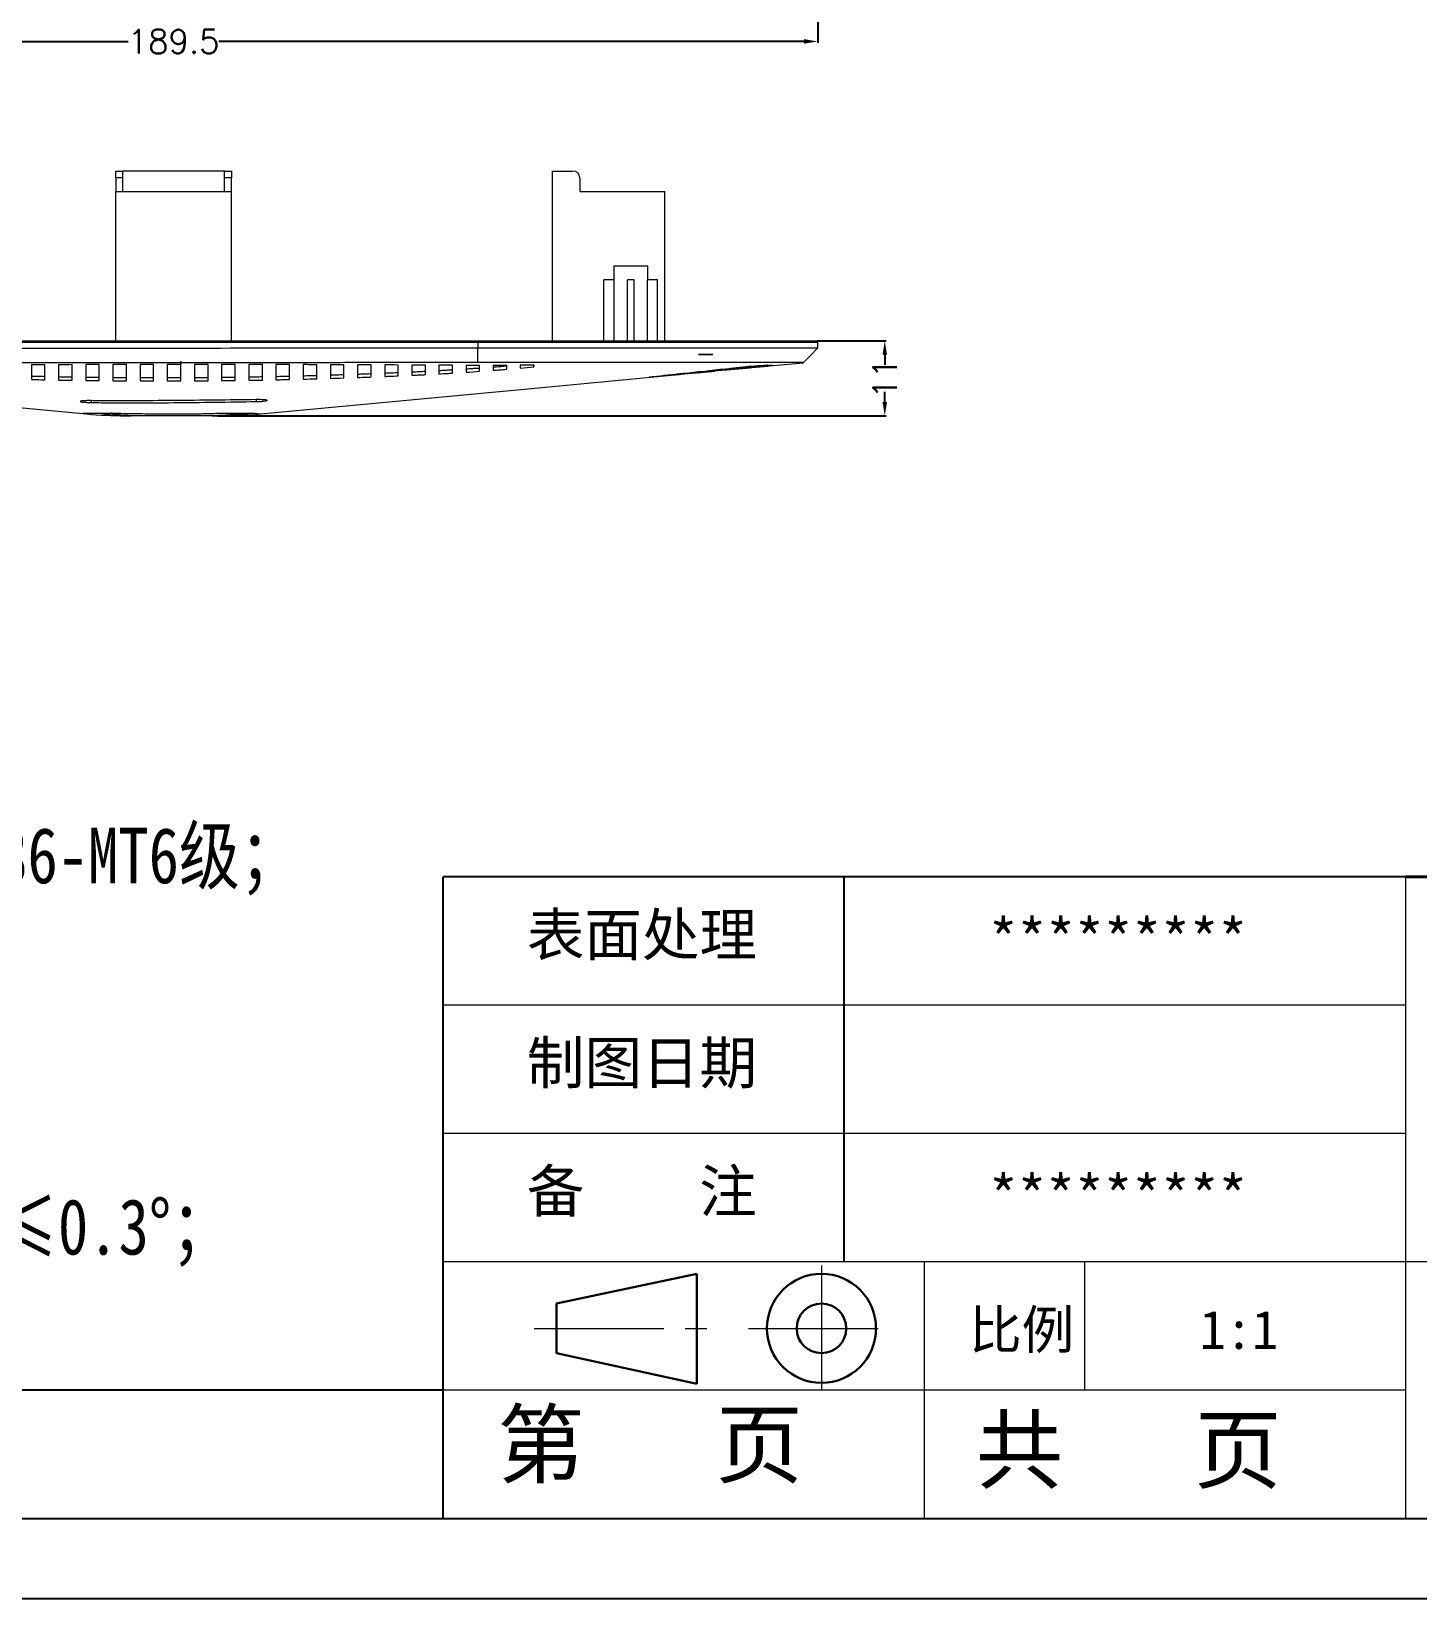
# Model space of a CAD drawing. Header units: inches. Extents: x 1848 to 4019, y 409 to 905.
# Drawn here: x 2051.7 to 2255.7, y 409.8 to 640.4 of the extents above; entities that cross this region are included whole.
import ezdxf

# ---------------------------------------------------------------- set-up
doc = ezdxf.new("R2010")
doc.units = ezdxf.units.IN
doc.linetypes.add('CENTER2', pattern=[28.575, 19.05, -3.175, 3.175, -3.175])
doc.layers.add('文字', color=81, linetype='Continuous')
for name, color, linetype, lineweight in [('粗实线', 7, 'Continuous', 30), ('细实线', 3, 'Continuous', 9), ('细点划线', 2, 'CENTER2', 9)]:
    doc.layers.add(name, color=color, linetype=linetype, lineweight=lineweight)
doc.styles.get("Standard").update_dxf_attribs({"font": 'txt', "bigfont": 'gbcbig.shx'})
doc.styles.add('宋体', font='', dxfattribs={"width": 0.8, "height": 3.5})
doc.styles.get('宋体').set_extended_font_data('SimSun')
doc.dimstyles.new('3.5', dxfattribs={"dimtxt": 3.5, "dimasz": 2, "dimexe": 0.18, "dimexo": 0.0625, "dimgap": 0.25, "dimtad": 0, "dimzin": 12, "dimdsep": 46, "dimtxsty": 'Standard', "dimcen": 1, "dimclrd": 3, "dimclre": 3, "dimadec": 0, "dimazin": 0, "dimtfac": 1, "dimtofl": 0, "dimtmove": 0, "dimatfit": 3, "dimfxl": 0, "dimtolj": 1, "dimtzin": 0, "dimarcsym": 0})

# ---------------------------------------------------------------- blocks, each defined once
blk = doc.blocks.new('*D113')
at = {"color": 3, "lineweight": -2, "transparency": 16777216}
for p, q in [((1977.93, 708.42), (1977.93, 638.69)), ((2167.43, 708.42), (2167.43, 638.69)), ((1979.93, 638.87), (2066.01, 638.87)), ((2165.43, 638.87), (2079.34, 638.87))]:
    blk.add_line(p, q, dxfattribs=at)
at = {"color": 3, "transparency": 16777216}
for points in [[(1979.93, 639.21), (1979.93, 638.54), (1977.93, 638.87)], [(2165.43, 639.21), (2165.43, 638.54), (2167.43, 638.87)]]:
    blk.add_solid(points, dxfattribs=at)
at = {"layer": 'Defpoints', "color": 0, "transparency": 16777216}
for p in [(1977.93, 708.48), (2167.43, 708.48), (2167.43, 638.87)]:
    blk.add_point(p, dxfattribs=at)
at = {"color": 0, "transparency": 16777216, "insert": (2072.68, 638.87), "char_height": 3.5, "attachment_point": 5}
blk.add_mtext('\\A1;189.5', dxfattribs=at)
blk = doc.blocks.new('*D131')
at = {"color": 3, "lineweight": -2, "transparency": 16777216}
for p, q in [((2167.29, 594.81), (2177.48, 594.81)), ((2177.3, 592.81), (2177.3, 591.31)), ((2177.3, 585.81), (2177.3, 587.31)), ((2079.13, 583.81), (2177.48, 583.81))]:
    blk.add_line(p, q, dxfattribs=at)
at = {"color": 3, "transparency": 16777216}
for points in [[(2176.97, 592.81), (2177.63, 592.81), (2177.3, 594.81)], [(2176.97, 585.81), (2177.63, 585.81), (2177.3, 583.81)]]:
    blk.add_solid(points, dxfattribs=at)
at = {"layer": 'Defpoints', "color": 0, "transparency": 16777216}
for p in [(2167.23, 594.81), (2177.3, 594.81), (2079.07, 583.81)]:
    blk.add_point(p, dxfattribs=at)
at = {"color": 0, "transparency": 16777216, "insert": (2177.3, 589.31), "char_height": 3.5, "attachment_point": 5, "rotation": 90}
blk.add_mtext('\\A1;11', dxfattribs=at)

msp = doc.modelspace()

# ---------------------------------------------------------------- linework, layer by layer
at = {"color": 7, "linetype": 'Continuous', "lineweight": 15}
for p, q in [((2064.175, 619.812), (2065.175, 619.812)), ((2064.175, 618.812), (2064.175, 619.812)), ((2065.175, 618.812), (2064.175, 618.812)), ((2064.175, 618.812), (2064.175, 616.812)), ((2065.175, 619.812), (2065.175, 618.812)), ((2080.175, 619.812), (2065.175, 619.812)), ((2065.175, 618.812), (2065.175, 616.812)), ((2080.175, 619.812), (2081.175, 619.812)), ((2080.175, 618.812), (2080.175, 619.812)), ((2081.175, 618.812), (2080.175, 618.812)), ((2080.175, 616.812), (2080.175, 618.812)), ((2081.175, 619.812), (2081.175, 618.812)), ((2081.175, 616.812), (2081.175, 618.812)), ((2128.425, 594.812), (2128.425, 619.812)), ((2128.425, 619.812), (2131.425, 619.812)), ((2132.425, 618.812), (2132.425, 616.812)), ((2064.175, 616.812), (2081.175, 616.812)), ((2064.175, 594.812), (2064.175, 616.812)), ((2081.175, 594.812), (2081.175, 616.812)), ((2132.425, 616.812), (2144.925, 616.812)), ((2144.925, 594.812), (2144.925, 616.812)), ((2137.425, 605.812), (2137.425, 603.812)), ((2142.425, 605.812), (2137.425, 605.812)), ((2142.425, 603.812), (2142.425, 605.812)), ((2135.976, 594.812), (2135.976, 603.812)), ((2137.476, 603.812), (2135.976, 603.812)), ((2137.476, 594.812), (2137.476, 603.812)), ((2140.425, 603.812), (2139.425, 603.812)), ((2139.425, 594.812), (2139.425, 603.812)), ((2140.425, 594.812), (2140.425, 603.812)), ((2142.375, 594.812), (2142.375, 603.812)), ((2143.875, 603.812), (2142.375, 603.812)), ((2143.875, 594.812), (2143.875, 603.812)), ((2027.925, 594.812), (2117.425, 594.812)), ((2027.925, 594.612), (2117.425, 594.612)), ((2117.425, 594.612), (2117.425, 594.812)), ((2117.425, 594.812), (2167.225, 594.812)), ((2117.425, 594.612), (2117.425, 593.783)), ((2117.425, 594.612), (2167.425, 594.612)), ((2117.429, 591.623), (2117.425, 593.783)), ((2167.225, 594.612), (2167.225, 594.812)), ((2167.425, 594.612), (2167.425, 593.773)), ((2073.737, 591.846), (2073.737, 591.378)), ((2079.737, 591.346), (2079.737, 588.976)), ((2081.737, 589.001), (2081.737, 591.344)), ((2083.737, 591.342), (2083.737, 589.031)), ((2125.669, 591.261), (2125.675, 590.987)), ((2144.421, 589.656), (2152.301, 590.393)), ((2155.536, 590.7), (2145.418, 589.763)), ((2146.491, 589.88), (2157.47, 590.883)), ((2154.826, 590.624), (2148.968, 590.07)), ((2152.302, 590.388), (2149.515, 590.125)), ((2149.742, 590.144), (2152.302, 590.385)), ((2154.064, 590.551), (2157.471, 590.872)), ((2156.017, 590.736), (2160.695, 591.178)), ((2156.672, 590.802), (2160.107, 591.123)), ((2160.107, 591.122), (2156.673, 590.799)), ((2160.106, 591.123), (2158.189, 590.946)), ((2160.935, 591.199), (2165.3, 591.612)), ((2142.624, 589.472), (2147.066, 589.891)), ((2143.056, 589.512), (2145.377, 589.731)), ((2147.067, 589.891), (2143.247, 589.53)), ((2147.264, 589.914), (2143.488, 589.558)), ((2147.265, 589.909), (2150.672, 590.231))]:
    msp.add_line(p, q, dxfattribs=at)
at = {"color": 8, "linetype": 'Continuous', "lineweight": 15}
for p, q in [((2060.525, 586.03), (2060.525, 585.759)), ((2084.825, 586.184), (2084.825, 585.897))]:
    msp.add_line(p, q, dxfattribs=at)
for p, q in [((2253.885, 515.961), (2112.333, 515.961)), ((2112.333, 421.593), (2112.333, 515.961)), ((2171.313, 459.341), (2171.313, 515.961)), ((2112.333, 440.467), (1866.233, 440.467)), ((1866.233, 421.593), (2536.989, 421.593)), ((1848.102, 409.797), (2548.785, 409.797)), ((1848.102, 409.797), (2172.492, 409.797))]:
    msp.add_line(p, q)
at = {"color": 7, "linetype": 'Continuous', "lineweight": 15, "flags": 128}
for points in [[(2167.425, 593.773), (2166.363, 592.693), (2165.3, 591.613)], [(2165.303, 591.612), (2166.364, 592.692), (2167.425, 593.771)], [(2001.481, 589.589), (2020.021, 587.838), (2059.862, 584.078)], [(2085.488, 584.078), (2125.33, 587.838), (2143.869, 589.589)], [(2059.907, 584.076), (2059.862, 584.078), (2059.862, 584.078), (2059.862, 584.078)], [(2085.416, 584.075), (2085.488, 584.078), (2085.488, 584.078), (2085.488, 584.078)]]:
    msp.add_lwpolyline(points, dxfattribs=at)
at = {"color": 7, "linetype": 'Continuous', "lineweight": 15}
for centre, radius, start, end in [((2131.425, 618.812), 1, 0, 90), ((2065.506, 643.783), 59.971, 264.64139, 269.98536), ((2079.835, 643.744), 59.931, 270.07831, 275.34389)]:
    msp.add_arc(centre, radius, start, end, dxfattribs=at)
for points, knots in [([(2027.925, 593.773), (2028.192, 593.772), (2028.724, 593.771), (2029.79, 593.771), (2031.654, 593.771), (2035.384, 593.771), (2041.776, 593.772), (2054.562, 593.772), (2072.675, 593.774), (2095.05, 593.778), (2109.967, 593.781), (2117.425, 593.783)], [0, 0, 0, 0, 0.0089286, 0.0178572, 0.0357143, 0.0714286, 0.1428572, 0.25, 0.5, 0.75, 1, 1, 1, 1]), ([(2117.425, 593.783), (2117.666, 593.784), (2118.149, 593.784), (2118.874, 593.786), (2119.601, 593.787), (2120.33, 593.788), (2121.062, 593.789), (2121.795, 593.79), (2122.53, 593.791), (2123.266, 593.792), (2124.004, 593.793), (2124.743, 593.794), (2125.482, 593.795), (2126.223, 593.796), (2126.964, 593.797), (2127.706, 593.797), (2128.447, 593.798), (2129.189, 593.799), (2129.93, 593.8), (2130.672, 593.801), (2131.412, 593.801), (2132.152, 593.802), (2132.89, 593.803), (2133.628, 593.803), (2134.364, 593.804), (2135.098, 593.805), (2135.83, 593.805), (2137.821, 593.807), (2141.006, 593.809), (2145.21, 593.811), (2149.166, 593.812), (2152.857, 593.812), (2156.204, 593.811), (2159.148, 593.81), (2161.63, 593.807), (2163.228, 593.804), (2164.208, 593.801), (2164.751, 593.8), (2165.241, 593.798), (2165.677, 593.796), (2166.061, 593.794), (2166.395, 593.791), (2166.679, 593.789), (2166.915, 593.787), (2167.105, 593.784), (2167.251, 593.782), (2167.352, 593.779), (2167.414, 593.776), (2167.421, 593.774), (2167.425, 593.773)], [0, 0, 0, 0, 0.0092012, 0.0184356, 0.0277033, 0.0370043, 0.0463386, 0.0557062, 0.0651071, 0.0745412, 0.0840087, 0.0935094, 0.1030434, 0.1126106, 0.1222112, 0.131845, 0.1415122, 0.1512126, 0.1609463, 0.1707133, 0.1805135, 0.1903471, 0.2002139, 0.210114, 0.2200474, 0.2300141, 0.240014, 0.2500473, 0.3120637, 0.3743573, 0.4369281, 0.499776, 0.5642295, 0.6273167, 0.6890378, 0.7493924, 0.770111, 0.7905895, 0.8108277, 0.8308258, 0.8505837, 0.8701014, 0.8893789, 0.9084162, 0.9272133, 0.9457703, 0.964087, 0.9821636, 1, 1, 1, 1]), ([(2117.429, 591.623), (2117.195, 591.622), (2116.728, 591.622), (2115.794, 591.622), (2114.163, 591.621), (2110.9, 591.621), (2104.374, 591.619), (2091.321, 591.617), (2072.675, 591.615), (2053.497, 591.613), (2040.178, 591.612), (2033.519, 591.612), (2030.722, 591.612), (2029.294, 591.612), (2028.493, 591.612), (2028.092, 591.613), (2027.92, 591.613)], [0, 0, 0, 0, 0.0078421, 0.0156594, 0.031283, 0.0625301, 0.1250243, 0.2500127, 0.4999892, 0.7499659, 0.8928101, 0.9463767, 0.9731601, 0.9865546, 0.9942373, 1, 1, 1, 1]), ([(2053.741, 591.313), (2053.435, 591.312), (2053.129, 591.311), (2052.463, 591.309), (2052.103, 591.307), (2051.744, 591.306)], [0.678844474, 0.678844474, 0.678844474, 0.678844474, 0.6875, 0.6875, 0.697633681, 0.697633681, 0.697633681, 0.697633681]), ([(2061.738, 591.335), (2061.512, 591.334), (2061.286, 591.334), (2060.783, 591.333), (2060.507, 591.332), (2060.093, 591.331), (2059.955, 591.331), (2059.791, 591.33), (2059.765, 591.33), (2059.739, 591.33)], [0.60298969, 0.60298969, 0.60298969, 0.60298969, 0.609375, 0.609375, 0.6171875, 0.6171875, 0.62109375, 0.62109375, 0.621827027, 0.621827027, 0.621827027, 0.621827027]), ([(2073.737, 591.348), (2073.657, 591.348), (2073.576, 591.348), (2073.358, 591.348), (2073.222, 591.348), (2072.948, 591.348), (2072.812, 591.348), (2072.362, 591.348), (2072.05, 591.348), (2071.737, 591.348)], [0.489888737, 0.489888737, 0.489888737, 0.489888737, 0.4921875, 0.4921875, 0.49609375, 0.49609375, 0.5, 0.5, 0.508862235, 0.508862235, 0.508862235, 0.508862235]), ([(2077.737, 591.348), (2077.146, 591.348), (2076.557, 591.348), (2075.891, 591.348), (2075.814, 591.348), (2075.737, 591.348)], [0.452049096, 0.452049096, 0.452049096, 0.452049096, 0.46875, 0.46875, 0.470929186, 0.470929186, 0.470929186, 0.470929186]), ([(2089.735, 591.33), (2089.557, 591.331), (2089.38, 591.331), (2088.712, 591.333), (2088.223, 591.334), (2087.736, 591.335)], [0.338692042, 0.338692042, 0.338692042, 0.338692042, 0.34375, 0.34375, 0.357768207, 0.357768207, 0.357768207, 0.357768207]), ([(2093.732, 591.32), (2093.323, 591.321), (2092.914, 591.322), (2092.248, 591.324), (2091.991, 591.325), (2091.735, 591.325)], [0.300977328, 0.300977328, 0.300977328, 0.300977328, 0.3125, 0.3125, 0.319758893, 0.319758893, 0.319758893, 0.319758893]), ([(2101.724, 591.292), (2101.412, 591.293), (2101.1, 591.294), (2100.524, 591.296), (2100.258, 591.297), (2099.906, 591.299), (2099.817, 591.299), (2099.729, 591.299)], [0.225271527, 0.225271527, 0.225271527, 0.225271527, 0.234375, 0.234375, 0.2421875, 0.2421875, 0.244804515, 0.244804515, 0.244804515, 0.244804515]), ([(2105.718, 591.274), (2105.705, 591.274), (2105.692, 591.274), (2105.023, 591.277), (2104.371, 591.28), (2103.724, 591.283)], [0.187135653, 0.187135653, 0.187135653, 0.187135653, 0.1875, 0.1875, 0.206028932, 0.206028932, 0.206028932, 0.206028932]), ([(2107.718, 590.263), (2107.986, 590.275), (2108.489, 590.298), (2109.152, 590.33), (2109.547, 590.35), (2109.71, 590.358)], [0, 0, 0, 0, 0.4007592, 0.7525448, 1, 1, 1, 1]), ([(2109.71, 589.859), (2109.71, 590.088), (2109.71, 590.321), (2109.71, 590.786), (2109.71, 591.02), (2109.71, 591.254)], [0, 0, 0, 0, 0.5, 0.5, 1, 1, 1, 1]), ([(2113.701, 591.232), (2113.621, 591.233), (2113.535, 591.233), (2113.305, 591.234), (2113.153, 591.235), (2112.905, 591.237), (2112.818, 591.237), (2112.683, 591.238), (2112.637, 591.238), (2112.567, 591.239), (2112.543, 591.239), (2112.507, 591.239), (2112.496, 591.239), (2112.477, 591.239), (2112.471, 591.239), (2112.462, 591.239), (2112.459, 591.239), (2112.453, 591.239), (2112.449, 591.239), (2112.201, 591.241), (2111.956, 591.242), (2111.71, 591.243)], [0.11456993, 0.11456993, 0.11456993, 0.11456993, 0.1171875, 0.1171875, 0.12109375, 0.12109375, 0.123046875, 0.123046875, 0.124023438, 0.124023438, 0.124511719, 0.124511719, 0.124755859, 0.124755859, 0.12487793, 0.12487793, 0.124938965, 0.124938965, 0.125, 0.125, 0.131707875, 0.131707875, 0.131707875, 0.131707875]), ([(2111.71, 590.464), (2111.931, 590.476), (2112.375, 590.501), (2113.039, 590.54), (2113.479, 590.566), (2113.701, 590.58)], [0, 0, 0, 0, 0.3310206, 0.6642992, 1, 1, 1, 1]), ([(2117.689, 591.216), (2117.592, 591.216), (2117.495, 591.216), (2117.123, 591.216), (2116.848, 591.217), (2116.437, 591.218), (2116.301, 591.219), (2116.096, 591.219), (2116.028, 591.22), (2115.892, 591.22), (2115.825, 591.22), (2115.737, 591.221), (2115.719, 591.221), (2115.701, 591.221)], [0.075381209, 0.075381209, 0.075381209, 0.075381209, 0.078125, 0.078125, 0.0859375, 0.0859375, 0.08984375, 0.08984375, 0.091796875, 0.091796875, 0.09375, 0.09375, 0.094266213, 0.094266213, 0.094266213, 0.094266213]), ([(2115.701, 590.707), (2115.922, 590.721), (2116.366, 590.751), (2117.029, 590.796), (2117.468, 590.827), (2117.689, 590.843)], [0, 0, 0, 0, 0.3311133, 0.6644043, 1, 1, 1, 1]), ([(2165.3, 591.613), (2165.299, 591.613), (2165.296, 591.614), (2165.281, 591.616), (2165.257, 591.617), (2165.223, 591.618), (2165.179, 591.62), (2165.124, 591.621), (2165.007, 591.623), (2164.781, 591.626), (2164.375, 591.63), (2163.856, 591.633), (2163.016, 591.637), (2161.682, 591.641), (2159.667, 591.644), (2157.245, 591.647), (2154.441, 591.649), (2151.287, 591.649), (2147.803, 591.649), (2144.026, 591.648), (2139.999, 591.646), (2135.753, 591.644), (2132.039, 591.64), (2129.017, 591.638), (2126.749, 591.635), (2124.469, 591.632), (2122.516, 591.63), (2120.918, 591.628), (2119.726, 591.626), (2118.566, 591.624), (2117.804, 591.623), (2117.429, 591.623)], [0, 0, 0, 0, 0.0086151, 0.0173531, 0.0262128, 0.0351933, 0.0442937, 0.0535133, 0.0628513, 0.0945691, 0.1256115, 0.1560772, 0.1884045, 0.2506426, 0.3128975, 0.3756695, 0.4380757, 0.5002403, 0.5627627, 0.6254506, 0.6876495, 0.7499459, 0.812746, 0.8449175, 0.8751225, 0.9055096, 0.9373384, 0.9536752, 0.9695687, 0.9850126, 1, 1, 1, 1]), ([(2121.675, 591.226), (2121.343, 591.224), (2121.012, 591.222), (2120.411, 591.22), (2120.14, 591.219), (2119.81, 591.218), (2119.749, 591.218), (2119.689, 591.218)], [0.037395281, 0.037395281, 0.037395281, 0.037395281, 0.046875, 0.046875, 0.0546875, 0.0546875, 0.056435811, 0.056435811, 0.056435811, 0.056435811]), ([(2119.689, 590.99), (2119.788, 590.997), (2120.171, 591.026), (2120.835, 591.078), (2121.394, 591.122), (2121.675, 591.145)], [0, 0, 0, 0, 0.1477231, 0.5721629, 1, 1, 1, 1]), ([(2119.689, 590.491), (2120.013, 590.515), (2120.336, 590.54), (2120.999, 590.592), (2121.337, 590.618), (2121.675, 590.646)], [0.925482515, 0.925482515, 0.925482515, 0.925482515, 0.9375, 0.9375, 0.950090643, 0.950090643, 0.950090643, 0.950090643]), ([(2160.47, 591.192), (2160.466, 591.192), (2160.463, 591.192), (2160.454, 591.192), (2160.448, 591.193), (2160.42, 591.194), (2160.397, 591.196), (2160.35, 591.199), (2160.325, 591.201), (2160.3, 591.203)], [0.942206451, 0.942206451, 0.942206451, 0.942206451, 0.943359375, 0.943359375, 0.9453125, 0.9453125, 0.953125, 0.953125, 0.961288357, 0.961288357, 0.961288357, 0.961288357]), ([(2160.789, 591.19), (2160.785, 591.19), (2160.782, 591.189), (2160.731, 591.188), (2160.683, 591.187), (2160.633, 591.187)], [0.90491209, 0.90491209, 0.90491209, 0.90491209, 0.90625, 0.90625, 0.923703149, 0.923703149, 0.923703149, 0.923703149]), ([(2051.744, 589.649), (2052.076, 589.641), (2052.74, 589.625), (2053.407, 589.61), (2053.741, 589.603)], [0, 0, 0, 0, 0.499793, 1, 1, 1, 1]), ([(2051.744, 589.151), (2051.815, 589.15), (2051.886, 589.148), (2052.536, 589.132), (2053.116, 589.119), (2053.713, 589.105), (2053.727, 589.105), (2053.741, 589.105)], [0.294956125, 0.294956125, 0.294956125, 0.294956125, 0.296875, 0.296875, 0.3125, 0.3125, 0.312873361, 0.312873361, 0.312873361, 0.312873361]), ([(2055.741, 589.562), (2056.073, 589.555), (2056.737, 589.543), (2057.405, 589.532), (2057.739, 589.526)], [0, 0, 0, 0, 0.4992028, 1, 1, 1, 1]), ([(2055.741, 589.064), (2056.234, 589.054), (2056.73, 589.045), (2057.398, 589.034), (2057.568, 589.031), (2057.739, 589.028)], [0.330653163, 0.330653163, 0.330653163, 0.330653163, 0.34375, 0.34375, 0.348225518, 0.348225518, 0.348225518, 0.348225518]), ([(2059.739, 589.496), (2060.072, 589.491), (2060.737, 589.482), (2061.404, 589.475), (2061.738, 589.471)], [0, 0, 0, 0, 0.4997567, 1, 1, 1, 1]), ([(2059.739, 588.998), (2060.098, 588.993), (2060.457, 588.988), (2061.124, 588.98), (2061.431, 588.976), (2061.738, 588.973)], [0.365644615, 0.365644615, 0.365644615, 0.365644615, 0.375, 0.375, 0.382963018, 0.382963018, 0.382963018, 0.382963018]), ([(2063.738, 589.451), (2064.012, 589.449), (2064.561, 589.444), (2065.228, 589.439), (2065.62, 589.437), (2065.737, 589.436)], [0, 0, 0, 0, 0.4117302, 0.8244242, 1, 1, 1, 1]), ([(2063.738, 588.953), (2063.974, 588.951), (2064.21, 588.949), (2064.876, 588.944), (2065.306, 588.941), (2065.737, 588.939)], [0.400179719, 0.400179719, 0.400179719, 0.400179719, 0.40625, 0.40625, 0.417262012, 0.417262012, 0.417262012, 0.417262012]), ([(2067.737, 589.427), (2068.07, 589.426), (2068.737, 589.424), (2069.404, 589.423), (2069.737, 589.422)], [0, 0, 0, 0, 0.4997064, 1, 1, 1, 1]), ([(2067.737, 588.929), (2067.864, 588.929), (2067.99, 588.928), (2068.656, 588.926), (2069.196, 588.925), (2069.737, 588.925)], [0.434278537, 0.434278537, 0.434278537, 0.434278537, 0.4375, 0.4375, 0.45124504, 0.45124504, 0.45124504, 0.45124504]), ([(2071.737, 589.423), (2071.891, 589.423), (2072.198, 589.424), (2072.684, 589.425), (2073.198, 589.426), (2073.557, 589.428), (2073.737, 589.428)], [0, 0, 0, 0, 0.2300753, 0.460458, 0.7302616, 1, 1, 1, 1]), ([(2071.737, 588.925), (2071.761, 588.925), (2071.785, 588.925), (2072.428, 588.926), (2073.048, 588.928), (2073.691, 588.93), (2073.714, 588.93), (2073.737, 588.931)], [0.46814066, 0.46814066, 0.46814066, 0.46814066, 0.46875, 0.46875, 0.484375, 0.484375, 0.484960077, 0.484960077, 0.484960077, 0.484960077]), ([(2075.737, 589.439), (2076.071, 589.441), (2076.737, 589.446), (2077.404, 589.451), (2077.737, 589.454)], [0, 0, 0, 0, 0.4996734, 1, 1, 1, 1]), ([(2079.737, 589.474), (2079.783, 589.475), (2080.14, 589.479), (2080.807, 589.487), (2081.427, 589.495), (2081.737, 589.499)], [0, 0, 0, 0, 0.0688574, 0.534542, 1, 1, 1, 1]), ([(2079.737, 588.976), (2080.195, 588.981), (2080.654, 588.987), (2081.32, 588.996), (2081.528, 588.998), (2081.737, 589.001)], [0.535357913, 0.535357913, 0.535357913, 0.535357913, 0.546875, 0.546875, 0.552128343, 0.552128343, 0.552128343, 0.552128343]), ([(2083.737, 589.529), (2084.07, 589.534), (2084.738, 589.545), (2085.403, 589.557), (2085.736, 589.563)], [0, 0, 0, 0, 0.49967, 1, 1, 1, 1]), ([(2087.736, 589.602), (2088.07, 589.609), (2088.737, 589.623), (2089.402, 589.639), (2089.735, 589.646)], [0, 0, 0, 0, 0.500212, 1, 1, 1, 1]), ([(2087.736, 589.104), (2088, 589.11), (2088.264, 589.115), (2088.93, 589.13), (2089.333, 589.139), (2089.735, 589.148)], [0.602679062, 0.602679062, 0.602679062, 0.602679062, 0.609375, 0.609375, 0.619639534, 0.619639534, 0.619639534, 0.619639534]), ([(2091.735, 589.695), (2092.068, 589.704), (2092.736, 589.721), (2093.4, 589.739), (2093.732, 589.749)], [0, 0, 0, 0, 0.4997301, 1, 1, 1, 1]), ([(2095.732, 589.807), (2096.066, 589.817), (2096.734, 589.838), (2097.397, 589.859), (2097.729, 589.87)], [0, 0, 0, 0, 0.5003928, 1, 1, 1, 1]), ([(2095.732, 589.309), (2096.358, 589.328), (2096.98, 589.348), (2097.642, 589.369), (2097.685, 589.371), (2097.729, 589.372)], [0.671175864, 0.671175864, 0.671175864, 0.671175864, 0.6875, 0.6875, 0.688648326, 0.688648326, 0.688648326, 0.688648326]), ([(2099.729, 589.938), (2099.939, 589.946), (2100.359, 589.961), (2101.024, 589.985), (2101.478, 590.002), (2101.724, 590.012)], [0, 0, 0, 0, 0.3143306, 0.6287116, 1, 1, 1, 1]), ([(2099.729, 589.44), (2100.194, 589.457), (2100.658, 589.474), (2101.322, 589.498), (2101.523, 589.506), (2101.724, 589.514)], [0.706340236, 0.706340236, 0.706340236, 0.706340236, 0.71875, 0.71875, 0.72417445, 0.72417445, 0.72417445, 0.72417445]), ([(2103.724, 590.09), (2104.058, 590.104), (2104.726, 590.131), (2105.388, 590.159), (2105.718, 590.174)], [0, 0, 0, 0, 0.500299, 1, 1, 1, 1]), ([(2103.724, 589.592), (2104.005, 589.603), (2104.285, 589.615), (2104.951, 589.643), (2105.335, 589.659), (2105.718, 589.675)], [0.742301582, 0.742301582, 0.742301582, 0.742301582, 0.75, 0.75, 0.760640081, 0.760640081, 0.760640081, 0.760640081]), ([(2107.718, 589.765), (2107.786, 589.768), (2107.854, 589.771), (2108.186, 589.786), (2108.436, 589.798), (2108.788, 589.814), (2108.901, 589.82), (2109.12, 589.83), (2109.224, 589.835), (2109.455, 589.847), (2109.583, 589.853), (2109.71, 589.859)], [0.779304456, 0.779304456, 0.779304456, 0.779304456, 0.78125, 0.78125, 0.7890625, 0.7890625, 0.79296875, 0.79296875, 0.796875, 0.796875, 0.801657445, 0.801657445, 0.801657445, 0.801657445]), ([(2111.71, 589.965), (2112.17, 589.991), (2112.63, 590.017), (2113.294, 590.057), (2113.497, 590.069), (2113.701, 590.081)], [0.826589342, 0.826589342, 0.826589342, 0.826589342, 0.84375, 0.84375, 0.851306711, 0.851306711, 0.851306711, 0.851306711]), ([(2143.488, 589.558), (2143.427, 589.552), (2143.366, 589.546), (2143.071, 589.516), (2142.844, 589.493), (2142.624, 589.472)], [0.183659285, 0.183659285, 0.183659285, 0.183659285, 0.1875, 0.1875, 0.202420673, 0.202420673, 0.202420673, 0.202420673]), ([(2145.418, 589.763), (2145.238, 589.744), (2145.061, 589.724), (2144.729, 589.689), (2144.574, 589.672), (2144.421, 589.656)], [0.146651936, 0.146651936, 0.146651936, 0.146651936, 0.15625, 0.15625, 0.165018046, 0.165018046, 0.165018046, 0.165018046]), ([(2147.632, 590.006), (2147.309, 589.971), (2146.996, 589.936), (2146.624, 589.895), (2146.557, 589.888), (2146.491, 589.88)], [0.110139341, 0.110139341, 0.110139341, 0.110139341, 0.125, 0.125, 0.128296899, 0.128296899, 0.128296899, 0.128296899]), ([(2060.525, 586.03), (2060.419, 586.031), (2060.315, 586.032), (2060.11, 586.031), (2060.009, 586.03), (2059.815, 586.026), (2059.723, 586.023), (2059.549, 586.016), (2059.466, 586.011), (2059.245, 585.997), (2059.126, 585.984), (2058.967, 585.955), (2058.925, 585.939), (2058.925, 585.913), (2058.936, 585.904), (2058.976, 585.887), (2059.007, 585.878), (2059.087, 585.861), (2059.136, 585.852), (2059.252, 585.835), (2059.318, 585.827), (2059.542, 585.805), (2059.718, 585.791), (2060.105, 585.77), (2060.313, 585.763), (2060.525, 585.759)], [0, 0, 0, 0, 0.0625, 0.0625, 0.125, 0.125, 0.1875, 0.1875, 0.25, 0.25, 0.375, 0.375, 0.5, 0.5, 0.5625, 0.5625, 0.625, 0.625, 0.6875, 0.6875, 0.75, 0.75, 0.875, 0.875, 1, 1, 1, 1]), ([(2084.825, 586.184), (2080.775, 586.126), (2076.726, 586.078), (2070.651, 586.029), (2068.626, 586.017), (2065.588, 586.008), (2064.575, 586.005), (2062.55, 586.009), (2061.538, 586.017), (2060.525, 586.03)], [0, 0, 0, 0, 0.5, 0.5, 0.75, 0.75, 0.875, 0.875, 1, 1, 1, 1]), ([(2060.525, 585.759), (2061.538, 585.74), (2062.55, 585.725), (2064.575, 585.707), (2065.588, 585.704), (2068.625, 585.707), (2070.65, 585.719), (2076.726, 585.771), (2080.775, 585.828), (2084.825, 585.897)], [0, 0, 0, 0, 0.125, 0.125, 0.25, 0.25, 0.5, 0.5, 1, 1, 1, 1]), ([(2084.825, 585.897), (2084.931, 585.899), (2085.035, 585.902), (2085.24, 585.909), (2085.342, 585.914), (2085.536, 585.924), (2085.627, 585.93), (2085.801, 585.943), (2085.884, 585.951), (2086.105, 585.974), (2086.224, 585.992), (2086.383, 586.029), (2086.425, 586.048), (2086.425, 586.075), (2086.415, 586.085), (2086.375, 586.102), (2086.345, 586.11), (2086.265, 586.126), (2086.215, 586.134), (2086.099, 586.147), (2086.033, 586.154), (2085.81, 586.17), (2085.634, 586.178), (2085.245, 586.187), (2085.037, 586.187), (2084.825, 586.184)], [0, 0, 0, 0, 0.0625, 0.0625, 0.125, 0.125, 0.1875, 0.1875, 0.25, 0.25, 0.375, 0.375, 0.5, 0.5, 0.5625, 0.5625, 0.625, 0.625, 0.6875, 0.6875, 0.75, 0.75, 0.875, 0.875, 1, 1, 1, 1]), ([(2059.862, 584.078), (2059.827, 584.081), (2059.793, 584.084), (2059.728, 584.091), (2059.697, 584.094), (2059.611, 584.104), (2059.561, 584.111), (2059.479, 584.123), (2059.446, 584.128), (2059.4, 584.139), (2059.387, 584.144), (2059.377, 584.156), (2059.41, 584.162), (2059.525, 584.172), (2059.61, 584.175), (2059.824, 584.179), (2059.952, 584.18), (2060.248, 584.181), (2060.415, 584.18), (2060.78, 584.178), (2060.977, 584.177), (2061.397, 584.175), (2061.621, 584.174), (2061.854, 584.174)], [0, 0, 0, 0, 0.03125, 0.03125, 0.0625, 0.0625, 0.125, 0.125, 0.1875, 0.1875, 0.25, 0.25, 0.375, 0.375, 0.5, 0.5, 0.625, 0.625, 0.75, 0.75, 0.875, 0.875, 1, 1, 1, 1]), ([(2061.854, 584.174), (2062.111, 584.173), (2062.604, 584.173), (2063.097, 584.191), (2063.333, 584.199)], [0, 0, 0, 0, 0.5222286, 1, 1, 1, 1]), ([(2061.854, 584.174), (2062.618, 584.053), (2063.383, 583.963), (2064.915, 583.842), (2065.683, 583.812), (2066.451, 583.812)], [0, 0, 0, 0, 0.5, 0.5, 1, 1, 1, 1]), ([(2063.333, 584.199), (2063.396, 584.198), (2063.462, 584.197), (2063.592, 584.194), (2063.657, 584.193), (2063.853, 584.19), (2063.983, 584.187), (2064.375, 584.18), (2064.636, 584.176), (2065.423, 584.162), (2065.95, 584.153), (2067.533, 584.127), (2068.594, 584.112), (2070.718, 584.087), (2071.782, 584.077), (2073.376, 584.069), (2073.907, 584.068), (2074.967, 584.069), (2075.497, 584.071), (2076.024, 584.078)], [0, 0, 0, 0, 0.015625, 0.015625, 0.03125, 0.03125, 0.0625, 0.0625, 0.125, 0.125, 0.25, 0.25, 0.5, 0.5, 0.75, 0.75, 0.875, 0.875, 1, 1, 1, 1]), ([(2066.451, 583.812), (2066.34, 583.813), (2066.104, 583.815), (2065.732, 583.831), (2065.323, 583.86), (2064.883, 583.907), (2064.408, 583.975), (2063.888, 584.068), (2063.524, 584.154), (2063.333, 584.199)], [0, 0, 0, 0, 0.1071843, 0.2262522, 0.3571998, 0.5000016, 0.6484676, 0.8151359, 1, 1, 1, 1]), ([(2065.491, 583.812), (2065.492, 583.812), (2065.492, 583.812), (2065.622, 583.812), (2065.765, 583.812), (2065.803, 583.812)], [0, 0, 0, 0, 0.47686316, 0.85837096, 1, 1, 1, 1]), ([(2066.451, 583.812), (2066.427, 583.812), (2066.173, 583.812), (2065.955, 583.812), (2065.82, 583.812), (2065.803, 583.812)], [0, 0, 0, 0, 0.0839548, 0.8889378, 1, 1, 1, 1]), ([(2078.302, 583.812), (2078.209, 583.812), (2078.107, 583.812), (2077.898, 583.812), (2077.79, 583.812), (2077.457, 583.812), (2077.223, 583.812), (2076.867, 583.812), (2076.747, 583.812), (2076.504, 583.812), (2076.382, 583.812), (2076.194, 583.812), (2076.13, 583.812), (2076.001, 583.812), (2075.937, 583.812), (2075.745, 583.812), (2075.617, 583.812), (2074.466, 583.812), (2073.446, 583.812), (2071.409, 583.812), (2070.398, 583.812), (2068.895, 583.812), (2068.395, 583.812), (2067.656, 583.812), (2067.411, 583.812), (2066.927, 583.812), (2066.687, 583.812), (2066.451, 583.812)], [0, 0, 0, 0, 0.03125, 0.03125, 0.0625, 0.0625, 0.125, 0.125, 0.15625, 0.15625, 0.1875, 0.1875, 0.203125, 0.203125, 0.21875, 0.21875, 0.25, 0.25, 0.5, 0.5, 0.75, 0.75, 0.875, 0.875, 0.9375, 0.9375, 1, 1, 1, 1]), ([(2076.024, 584.078), (2076.096, 584.081), (2076.171, 584.084), (2076.32, 584.091), (2076.395, 584.094), (2076.622, 584.104), (2076.775, 584.111), (2077.086, 584.123), (2077.244, 584.128), (2077.566, 584.139), (2077.731, 584.144), (2078.219, 584.156), (2078.54, 584.162), (2079.178, 584.172), (2079.495, 584.175), (2080.106, 584.179), (2080.402, 584.18), (2080.975, 584.181), (2081.255, 584.18), (2081.793, 584.178), (2082.05, 584.177), (2082.543, 584.175), (2082.778, 584.174), (2083.005, 584.174)], [0, 0, 0, 0, 0.03125, 0.03125, 0.0625, 0.0625, 0.125, 0.125, 0.1875, 0.1875, 0.25, 0.25, 0.375, 0.375, 0.5, 0.5, 0.625, 0.625, 0.75, 0.75, 0.875, 0.875, 1, 1, 1, 1]), ([(2078.302, 583.812), (2079.314, 583.812), (2080.325, 583.844), (2082.343, 583.973), (2083.351, 584.07), (2084.357, 584.199)], [0, 0, 0, 0, 0.5, 0.5, 1, 1, 1, 1]), ([(2083.005, 584.174), (2082.224, 584.053), (2081.441, 583.963), (2079.873, 583.842), (2079.088, 583.812), (2078.302, 583.812)], [0, 0, 0, 0, 0.5, 0.5, 1, 1, 1, 1]), ([(2079.834, 583.812), (2079.834, 583.812), (2079.84, 583.812), (2079.686, 583.812), (2079.402, 583.812), (2078.988, 583.812), (2078.509, 583.812), (2078.302, 583.812)], [0, 0, 0, 0, 0.00172083, 0.25063932, 0.52296342, 0.7933878, 1, 1, 1, 1]), ([(2083.005, 584.174), (2083.241, 584.173), (2083.692, 584.173), (2084.142, 584.191), (2084.357, 584.199)], [0, 0, 0, 0, 0.5222286, 1, 1, 1, 1])]:
    msp.add_open_spline(points, degree=3, knots=knots, dxfattribs=at)
for points in [[(2151.991, 592.812), (2151.31, 592.812), (2150.608, 592.812), (2149.883, 592.812)], [(2149.883, 592.812), (2150.606, 592.812), (2151.308, 592.812), (2151.991, 592.812)], [(2051.744, 591.306), (2051.744, 590.59), (2051.744, 589.872), (2051.744, 589.151)], [(2053.741, 589.105), (2053.741, 589.844), (2053.741, 590.58), (2053.741, 591.313)], [(2057.739, 591.325), (2057.075, 591.323), (2056.409, 591.321), (2055.741, 591.319)], [(2055.741, 591.319), (2055.741, 590.571), (2055.741, 589.819), (2055.741, 589.064)], [(2057.739, 589.028), (2057.739, 589.798), (2057.739, 590.563), (2057.739, 591.325)], [(2059.739, 591.33), (2059.739, 590.556), (2059.739, 589.78), (2059.739, 588.998)], [(2061.738, 588.973), (2061.738, 589.765), (2061.738, 590.551), (2061.738, 591.335)], [(2065.737, 591.342), (2065.071, 591.341), (2064.404, 591.34), (2063.738, 591.339)], [(2063.738, 591.339), (2063.738, 590.547), (2063.738, 589.753), (2063.738, 588.953)], [(2065.737, 588.939), (2065.737, 589.744), (2065.737, 590.544), (2065.737, 591.342)], [(2069.737, 591.346), (2069.071, 591.346), (2068.405, 591.345), (2067.737, 591.344)], [(2067.737, 591.344), (2067.737, 590.542), (2067.737, 589.738), (2067.737, 588.929)], [(2069.737, 588.925), (2069.737, 589.736), (2069.737, 590.542), (2069.737, 591.346)], [(2071.737, 591.348), (2071.737, 590.542), (2071.737, 589.736), (2071.737, 588.925)], [(2073.737, 588.931), (2073.737, 589.739), (2073.737, 590.544), (2073.737, 591.348)], [(2075.737, 591.348), (2075.737, 590.547), (2075.737, 589.745), (2075.737, 588.941)], [(2077.737, 588.956), (2077.737, 589.755), (2077.737, 590.551), (2077.737, 591.348)], [(2081.737, 591.344), (2081.07, 591.345), (2080.403, 591.346), (2079.737, 591.346)], [(2085.736, 591.339), (2085.07, 591.34), (2084.403, 591.341), (2083.737, 591.342)], [(2085.736, 589.065), (2085.736, 589.821), (2085.736, 590.58), (2085.736, 591.339)], [(2087.736, 591.335), (2087.736, 590.59), (2087.736, 589.846), (2087.736, 589.104)], [(2089.735, 589.148), (2089.735, 589.873), (2089.735, 590.601), (2089.735, 591.33)], [(2091.735, 591.325), (2091.735, 590.613), (2091.735, 589.903), (2091.735, 589.197)], [(2093.732, 589.251), (2093.732, 589.936), (2093.732, 590.627), (2093.732, 591.32)], [(2095.732, 591.314), (2095.732, 590.642), (2095.732, 589.972), (2095.732, 589.309)], [(2097.729, 591.307), (2097.062, 591.309), (2096.397, 591.311), (2095.732, 591.314)], [(2097.729, 589.372), (2097.729, 590.012), (2097.729, 590.658), (2097.729, 591.307)], [(2099.729, 591.299), (2099.729, 590.676), (2099.729, 590.055), (2099.729, 589.44)], [(2101.724, 589.514), (2101.724, 590.101), (2101.724, 590.695), (2101.724, 591.292)], [(2103.724, 591.283), (2103.724, 590.715), (2103.724, 590.15), (2103.724, 589.592)], [(2105.718, 589.675), (2105.718, 590.203), (2105.718, 590.737), (2105.718, 591.274)], [(2107.718, 591.264), (2107.718, 590.76), (2107.718, 590.259), (2107.718, 589.765)], [(2109.71, 591.254), (2109.043, 591.258), (2108.379, 591.261), (2107.718, 591.264)], [(2111.71, 591.243), (2111.71, 590.812), (2111.71, 590.379), (2111.71, 589.965)], [(2113.701, 590.081), (2113.701, 590.452), (2113.701, 590.84), (2113.701, 591.232)], [(2115.701, 591.221), (2115.701, 590.873), (2115.701, 590.535), (2115.701, 590.208)], [(2115.701, 590.208), (2116.363, 590.252), (2117.026, 590.297), (2117.689, 590.344)], [(2117.689, 590.344), (2117.689, 590.626), (2117.689, 590.917), (2117.689, 591.216)], [(2119.689, 591.218), (2119.689, 590.969), (2119.689, 590.726), (2119.689, 590.491)], [(2121.675, 590.646), (2121.675, 590.835), (2121.675, 591.028), (2121.675, 591.226)], [(2125.675, 591.261), (2125.003, 591.254), (2124.336, 591.247), (2123.675, 591.241)], [(2123.675, 591.241), (2123.675, 591.095), (2123.675, 590.952), (2123.675, 590.812)], [(2123.675, 590.812), (2124.344, 590.869), (2125.01, 590.927), (2125.675, 590.987)], [(2125.675, 590.987), (2125.675, 591.076), (2125.675, 591.168), (2125.675, 591.261)], [(2160.938, 591.2), (2156.504, 590.781), (2152.069, 590.382), (2147.632, 590.006)], [(2148.856, 590.142), (2152.835, 590.474), (2156.813, 590.824), (2160.789, 591.19)], [(2150.155, 590.286), (2149.708, 590.236), (2149.275, 590.188), (2148.856, 590.142)], [(2160.633, 591.187), (2157.142, 590.874), (2153.649, 590.573), (2150.155, 590.286)], [(2151.55, 590.439), (2154.524, 590.681), (2157.497, 590.932), (2160.47, 591.192)], [(2153.027, 590.601), (2152.519, 590.545), (2152.027, 590.492), (2151.55, 590.439)], [(2160.3, 591.203), (2157.876, 590.996), (2155.452, 590.795), (2153.027, 590.601)], [(2154.614, 590.772), (2156.451, 590.918), (2158.287, 591.067), (2160.122, 591.22)], [(2156.425, 590.966), (2155.802, 590.9), (2155.198, 590.835), (2154.614, 590.772)], [(2159.925, 591.245), (2158.748, 591.15), (2157.581, 591.056), (2156.425, 590.966)], [(2160.122, 591.22), (2160.059, 591.227), (2159.993, 591.235), (2159.925, 591.245)], [(2075.737, 588.941), (2076.404, 588.945), (2077.07, 588.95), (2077.737, 588.956)], [(2083.737, 589.031), (2084.404, 589.041), (2085.07, 589.053), (2085.736, 589.065)], [(2091.735, 589.197), (2092.402, 589.214), (2093.068, 589.232), (2093.732, 589.251)]]:
    msp.add_open_spline(points, degree=3, dxfattribs=at)
at = {"color": 8, "linetype": 'Continuous', "lineweight": 15}
msp.add_open_spline([(2084.357, 584.199), (2084.357, 584.199), (2084.565, 584.188), (2084.856, 584.162), (2085.072, 584.127), (2085.198, 584.095), (2085.21, 584.063), (2085.357, 584.072), (2085.416, 584.075)], degree=3, knots=[0, 0, 0, 0, 0.00000506, 0.17923092, 0.35934356, 0.53948141, 0.81325976, 1, 1, 1, 1], dxfattribs=at)
at = {"layer": '粗实线', "color": 7, "lineweight": 40}
msp.add_line((2536.989, 515.961), (2253.885, 515.961), dxfattribs=at)
at = {"layer": '粗实线', "color": 7}
for p, q in [((2149.634, 457.575), (2129.012, 453.204)), ((2149.634, 457.575), (2149.634, 441.413)), ((2129.012, 453.204), (2129.012, 445.911)), ((2129.012, 445.911), (2149.634, 441.413))]:
    msp.add_line(p, q, dxfattribs=at)
for radius in [8.018, 3.647]:
    msp.add_circle((2167.988, 449.557), radius, dxfattribs=at)
at = {"layer": '细实线', "color": 7}
for p, q in [((2253.885, 515.961), (2253.885, 421.593)), ((2253.885, 497.088), (2112.333, 497.088)), ((2253.885, 478.214), (2112.333, 478.214)), ((2536.989, 459.341), (2112.333, 459.341)), ((2183.109, 459.341), (2183.109, 421.593)), ((2206.701, 459.341), (2206.701, 440.467)), ((2253.885, 440.467), (2112.333, 440.467))]:
    msp.add_line(p, q, dxfattribs=at)
at = {"layer": '细点划线', "color": 7}
for p, q in [((2167.988, 458.787), (2167.988, 440.467)), ((2125.724, 449.557), (2151.214, 449.557)), ((2157.265, 449.557), (2177.987, 449.557))]:
    msp.add_line(p, q, dxfattribs=at)

# ---------------------------------------------------------------- texts
at = {"char_height": 6.2069, "width": 3527.69517, "attachment_point": 1}
for s, insert in [('{\\fSimHei|b0|i0|c134|p49;表面处理}', (2124.642, 510.605)), ('{\\fSimHei|b0|i0|c134|p49;*********}', (2192.624, 509.807)), ('{\\fSimHei|b0|i0|c134|p49;制图日期}', (2124.642, 491.732)), ('{\\fSimHei|b0|i0|c134|p49;备    注}', (2124.642, 472.858)), ('{\\fSimHei|b0|i0|c134|p49;*********}', (2192.624, 472.06))]:
    msp.add_mtext(s, dxfattribs=dict(at, insert=insert))
at = {"layer": '文字', "color": 0, "insert": (1890.406, 536.877), "char_height": 7.3725, "width": 268.53123, "attachment_point": 1, "style": '宋体'}
msp.add_mtext('{\\H1.111x;技术说明：\\P1、未注公差尺寸的极限偏差按GB/T 14486-MT6级；\\P2、制件应饱满光整、色泽均匀；\\P3、无缩痕、裂纹、银丝等缺陷；\\P4、未注壁厚3；未注筋板1.5～2；\\P5、未注过渡圆角取R0.3～R1，脱模斜度≤0.3%%D；}', dxfattribs=at)
at = {"layer": '细实线', "color": 7, "attachment_point": 1}
for s, insert, char_height, width in [('{\\fSimSun|b0|i0|c134|p54;比例}', (2189.714, 452.193), 5.66208, 24.85477), ('{\\fSimSun|b0|i0|c134|p54;1:1}', (2223.628, 452.193), 5.66208, 24.85477), ('{\\fSimSun|b0|i0|c134|p54;第   页}', (2120.273, 437.223), 9.4368, 70.77601), ('{\\fSimSun|b0|i0|c134|p54; 共   页}', (2184.263, 436.421), 9.4368, 70.77601)]:
    msp.add_mtext(s, dxfattribs=dict(at, insert=insert, char_height=char_height, width=width))

# ---------------------------------------------------------------- dimensions: what is measured, and where the dimension line sits
dim = msp.add_linear_dim(base=(2167.425, 638.873), p1=(1977.925, 708.482), p2=(2167.425, 708.482), dimstyle='3.5')
dim.commit()
dim.dimension.update_dxf_attribs({"geometry": '*D113', "text_midpoint": (2072.675, 638.873)})
dim = msp.add_linear_dim(base=(2177.298, 594.812), p1=(2079.068, 583.812), p2=(2167.225, 594.812), angle=90, dimstyle='3.5')
dim.commit()
dim.dimension.update_dxf_attribs({"geometry": '*D131', "text_midpoint": (2177.298, 589.312)})

doc.saveas('drawing.dxf')
